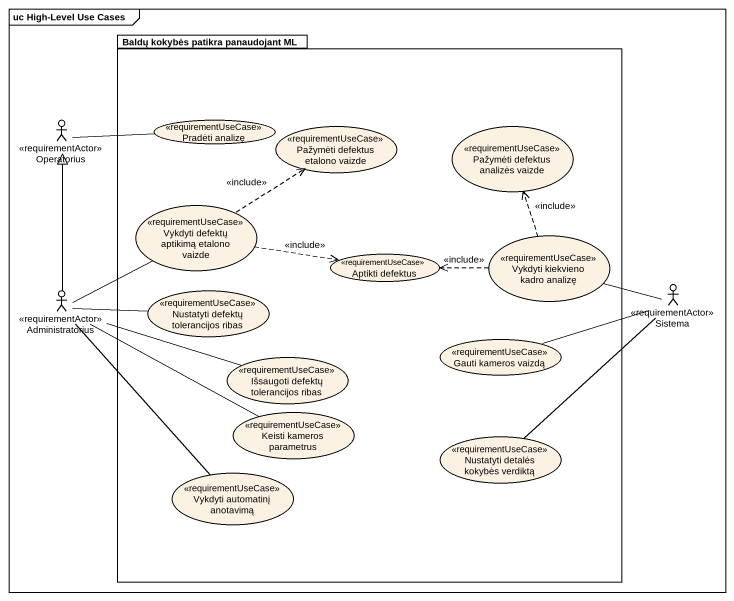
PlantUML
@startuml
mainframe uc High-Level Use Cases
package "Baldų kokybės patikra panaudojant ML" as Baldų_kokybės_patikra {
  usecase "Pradėti analizę" as Pradėti_analizę <<requirementUseCase>>
  usecase "Pažymėti defektus etalono vaizde" as Pažymėti_defektus_etalono <<requirementUseCase>>
  usecase "Pažymėti defektus analizės vaizde" as Pažymėti_defektus_analizės <<requirementUseCase>>
  usecase "Vykdyti defektų aptikimą etalono vaizde" as Vykdyti_defektų_aptikimą <<requirementUseCase>>
  usecase "Aptikti defektus" as Aptikti_defektus <<requirementUseCase>>
  usecase "Vykdyti kiekvieno kadro analizę" as Vykdyti_kiekvieno_kadro <<requirementUseCase>>
  usecase "Nustatyti defektų tolerancijos ribas" as Nustatyti_defektų <<requirementUseCase>>
  usecase "Gauti kameros vaizdą" as Gauti_kameros_vaizdą <<requirementUseCase>>
  usecase "Išsaugoti defektų tolerancijos ribas" as Išsaugoti_defektų <<requirementUseCase>>
  usecase "Keisti kameros parametrus" as Keisti_kameros_parametrus <<requirementUseCase>>
  usecase "Nustatyti detalės kokybės verdiktą" as Nustatyti_detalės_kokybės <<requirementUseCase>>
  usecase "Vykdyti automatinį anotavimą" as Vykdyti_automatinį_anotavimą <<requirementUseCase>>
}
actor Operatorius <<requirementActor>>
actor Administratorius <<requirementActor>>
actor Sistema <<requirementActor>>
Operatorius -right- Pradėti_analizę
Vykdyti_defektų_aptikimą .up.> Pažymėti_defektus_etalono : <<include>>
Vykdyti_defektų_aptikimą .right.> Aptikti_defektus : <<include>>
Vykdyti_kiekvieno_kadro .up.> Pažymėti_defektus_analizės : <<include>>
Vykdyti_kiekvieno_kadro .left.> Aptikti_defektus : <<include>>
Administratorius -up-|> Operatorius
Administratorius -right- Vykdyti_defektų_aptikimą
Administratorius -right- Nustatyti_defektų
Administratorius -right- Išsaugoti_defektų
Administratorius -right- Keisti_kameros_parametrus
Administratorius -- Vykdyti_automatinį_anotavimą
Sistema -left- Vykdyti_kiekvieno_kadro
Sistema -left- Gauti_kameros_vaizdą
Sistema -- Nustatyti_detalės_kokybės
@enduml
